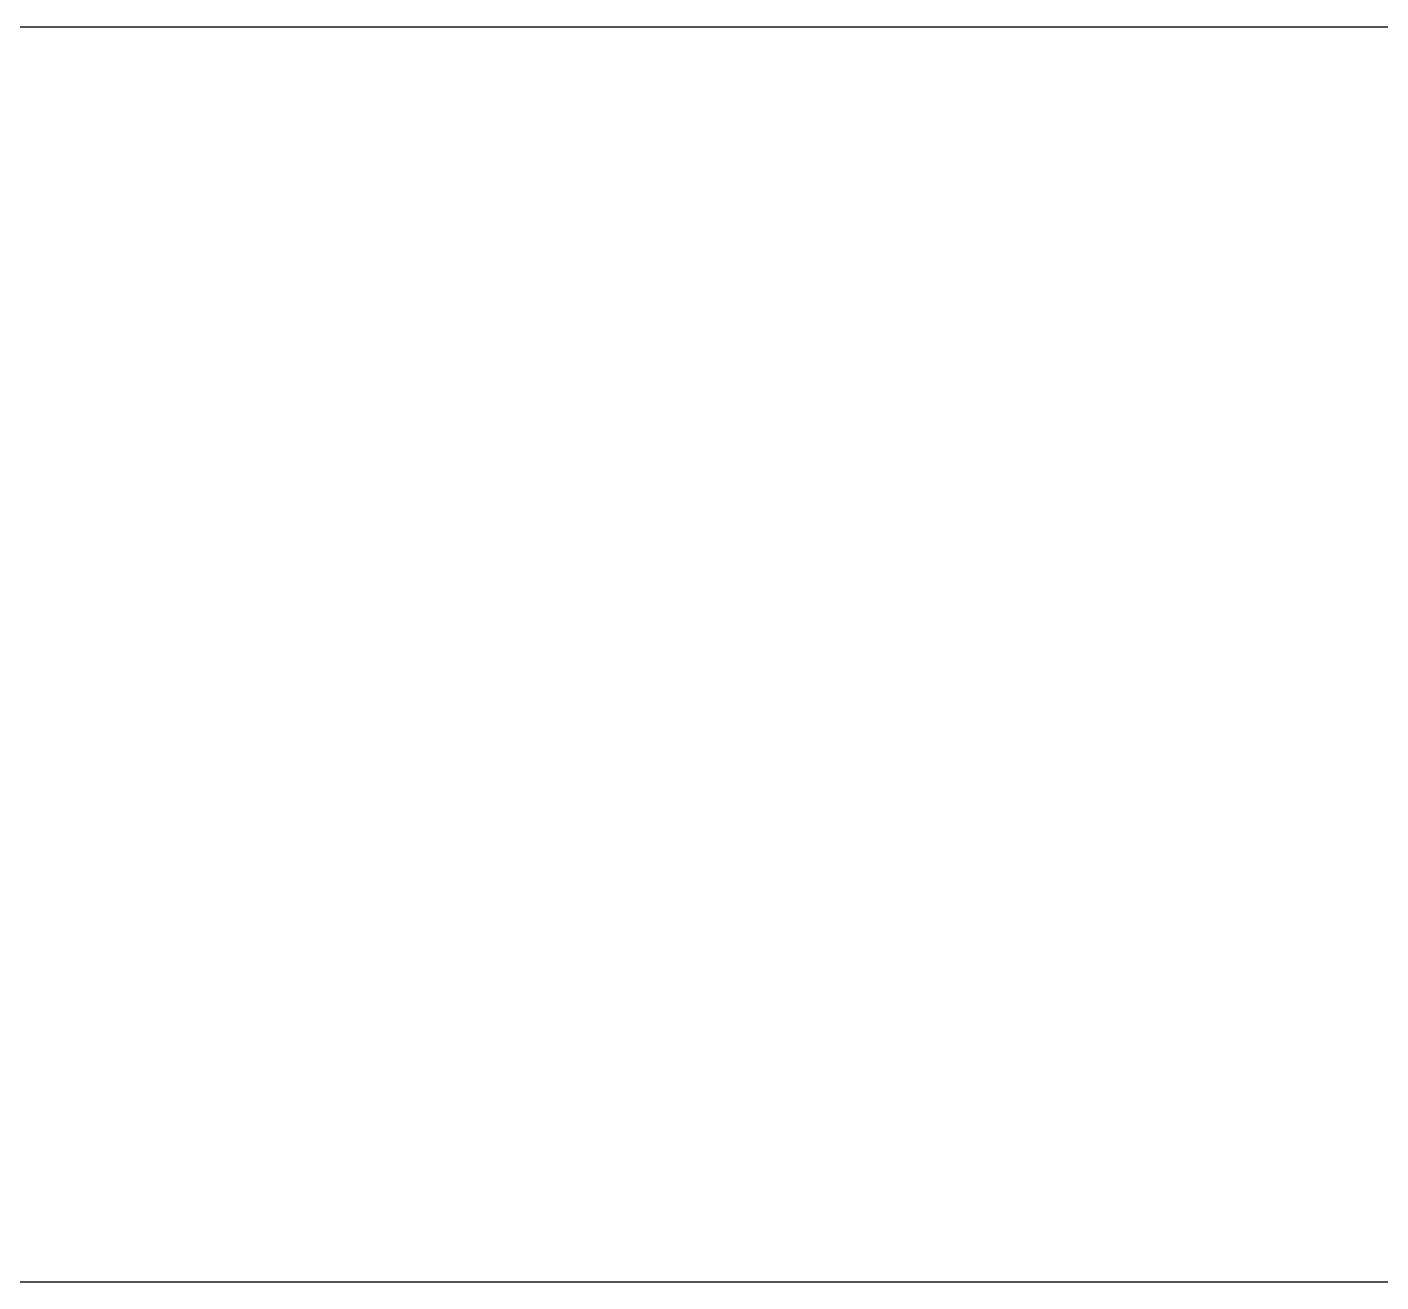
# Model space of a CAD drawing. Extents: x -225 to 1905, y -1183 to 75.
# Drawn here: x 567.2 to 677.3, y -839 to -737 of the extents above; entities that cross this region are included whole.
import ezdxf

# ---------------------------------------------------------------- set-up
doc = ezdxf.new("R2010")
doc.units = 0
doc.layers.add('IQ_200_3D', color=1, linetype='Continuous')
doc.layers.add('IQ_204_2D', color=7, linetype='Continuous')

# ---------------------------------------------------------------- blocks, each defined once
blk = doc.blocks.new('RINSEV_INT')
at = {"layer": 'IQ_204_2D'}
blk.add_line((1117, -737), (2, -737), dxfattribs=at)
at = {"layer": 'IQ_200_3D'}
mesh = blk.add_polyface(dxfattribs=at)
corners = [(2, -737, 1785), (2, -839, 1785), (342, -839, 1785), (342, -737, 1785)]
mesh.append_faces([[corners[k] for k in face] for face in [(0, 1, 2, 3)]])
at = {"layer": 'IQ_200_3D', "lineweight": 18}
mesh = blk.add_polyface(dxfattribs=at)
corners = [(342, -839, 150), (2, -839, 150), (2, -737, 150), (342, -737, 150)]
mesh.append_faces([[corners[k] for k in face] for face in [(0, 1, 2, 3)]])
mesh = blk.add_polyface(dxfattribs=at)
corners = [(342, -737, 1785), (342, -737, 150), (2, -737, 150), (2, -737, 1785)]
mesh.append_faces([[corners[k] for k in face] for face in [(0, 1, 2, 3)]])
mesh = blk.add_polyface(dxfattribs=at)
corners = [(2, -839, 1785), (2, -839, 150), (342, -839, 150), (342, -839, 1785)]
mesh.append_faces([[corners[k] for k in face] for face in [(0, 1, 2, 3)]])

msp = doc.modelspace()

# ---------------------------------------------------------------- block references
msp.add_blockref('RINSEV_INT', (560, 0))

doc.saveas('drawing.dxf')
